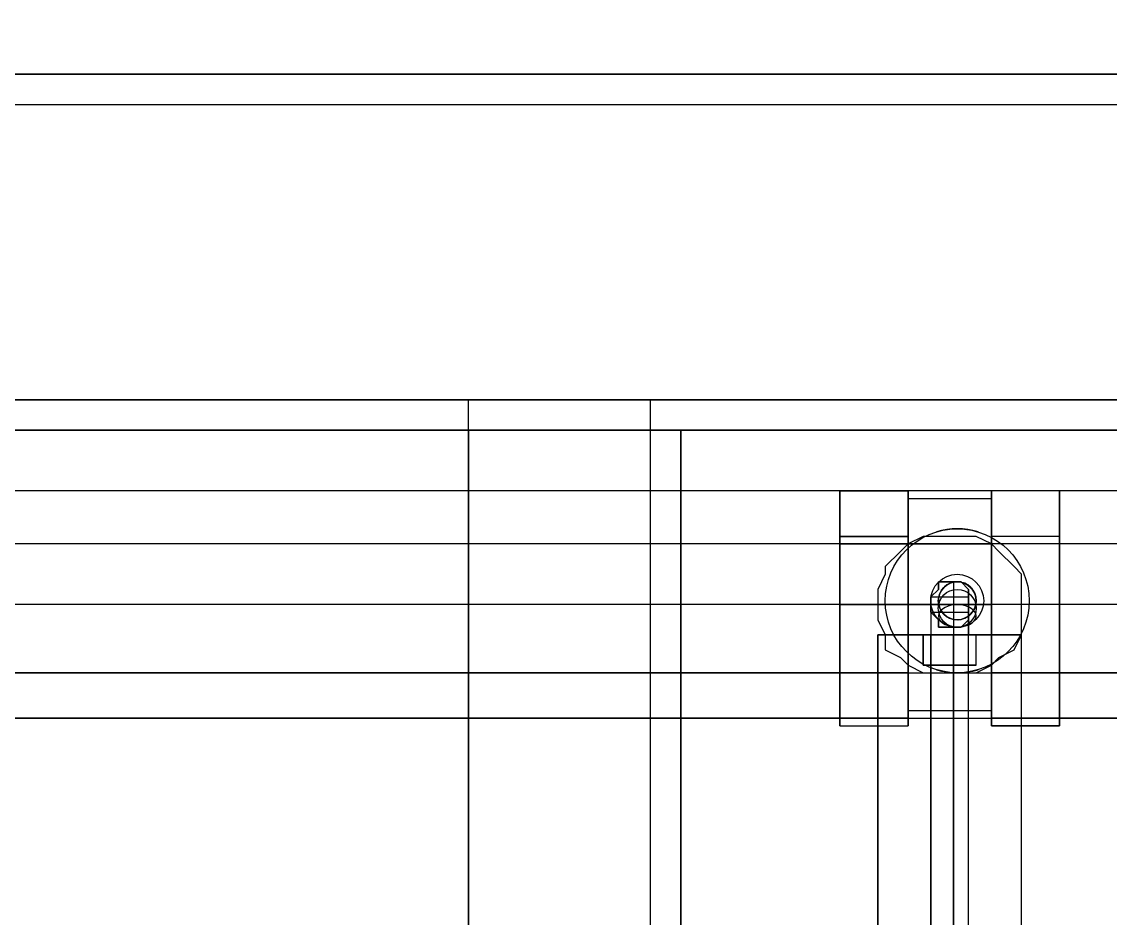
# Model space of a CAD drawing. Header units: metres. Extents: x 114 to 218, y 8 to 180.
# Drawn here: x 183.402 to 185.612, y 88.741 to 90.561 of the extents above; entities that cross this region are included whole.
import ezdxf

# ---------------------------------------------------------------- set-up
doc = ezdxf.new("R2010")
doc.units = ezdxf.units.M
doc.header["$MEASUREMENT"] = 0
for name, color, linetype in [('_Route', 7, 'Continuous'), ('A-2D-I-WALL', 7, 'Continuous'), ('A-3D-I-WALL', 7, 'Continuous'), ('PL-DCW-Fitting', 7, 'Continuous'), ('PL-DCW-Pipe', 7, 'Continuous'), ('PL-DCW-Pipe_Fitting-Insulation', 7, 'Continuous')]:
    doc.layers.add(name, color=color, linetype=linetype)

msp = doc.modelspace()

# ---------------------------------------------------------------- linework, layer by layer
at = {"layer": '_Route', "color": 4, "true_color": 0x00ffff}
for points in [[(126.489, 113.8042), (186.7085, 113.8042), (186.7085, 89.3781), (181.8632, 89.3781), (181.8632, 86.0402)], [(126.489, 113.8042), (186.7085, 113.8042), (186.7085, 89.3781), (181.8632, 89.3781), (181.8632, 86.0402)], [(185.2934, 89.3781), (185.2934, 84.7328)], [(185.2934, 89.3781), (185.2934, 84.7328)]]:
    msp.add_lwpolyline(points, dxfattribs=at)
at = {"layer": 'A-2D-I-WALL', "color": 9, "true_color": 0xbababa}
for points in [[(184.2012, 90.4548), (182.5554, 90.4548)], [(188.3389, 90.4548), (184.5089, 90.4548)], [(184.7396, 89.7318), (188.3389, 89.7318), (188.3389, 90.4548)], [(182.4939, 90.3932), (184.3243, 90.3932)], [(182.4939, 89.7934), (188.2774, 89.7934), (188.2774, 90.3932)], [(184.3705, 90.3932), (188.2774, 90.3932)], [(184.3089, 89.7318), (184.3089, 89.7934)], [(184.6781, 86.1018), (184.6781, 89.7934)], [(182.5554, 89.7318), (184.3089, 89.7318)], [(184.3089, 89.7318), (184.3089, 86.1633)], [(184.7396, 86.1633), (184.7396, 89.7318)]]:
    msp.add_lwpolyline(points, dxfattribs=at)
at = {"layer": 'A-3D-I-WALL', "color": 42, "true_color": 0xdda500}
for points in [[(188.3389, 90.4548), (182.5554, 90.4548), (182.5554, 90.3932), (188.2774, 90.3932), (188.3389, 90.3932), (188.3389, 90.4548)], [(188.3389, 90.4548), (182.5554, 90.4548), (182.5554, 89.7318), (188.3389, 89.7318), (188.3389, 89.7934), (188.3389, 90.3932), (188.3389, 90.4548), (188.3389, 89.7318), (184.7396, 89.7318), (184.3089, 89.7318), (182.5554, 89.7318), (182.5554, 90.4548), (188.3389, 90.4548)], [(182.5554, 90.3932), (182.4939, 90.3932), (182.4939, 89.7934), (182.5554, 89.7934), (182.5554, 89.7318), (188.3389, 89.7318), (188.3389, 89.7934), (188.3389, 90.3932), (188.2774, 90.3932), (188.2774, 89.7934), (182.5554, 89.7934)], [(184.3089, 89.7318), (184.3089, 89.7318)], [(184.7396, 89.7318), (184.3089, 89.7318), (184.7396, 89.7318)], [(184.3089, 89.7318), (184.3089, 86.1633), (184.3089, 89.7318)], [(184.3089, 89.7318), (184.3089, 89.7318)], [(184.7396, 89.7318), (184.7396, 89.7318)], [(184.7396, 89.7318), (184.7396, 86.1633), (184.7396, 89.7318)], [(184.7396, 89.7318), (184.7396, 89.7318)]]:
    msp.add_lwpolyline(points, dxfattribs=at)
at = {"layer": 'PL-DCW-Fitting', "color": 152, "true_color": 0x006edd}
for points in [[(185.0626, 89.5165), (185.0626, 89.5011), (185.0626, 89.4396), (185.0626, 89.3781), (185.0626, 89.3012), (185.0626, 89.255), (185.0626, 89.2396), (185.0626, 89.255), (185.0626, 89.3012), (185.0626, 89.3781), (185.0626, 89.4396), (185.0626, 89.5011), (185.0626, 89.4857), (185.0626, 89.4396), (185.0626, 89.3781), (185.0626, 89.3165), (185.0626, 89.2704), (185.0626, 89.2396), (185.0626, 89.2704), (185.0626, 89.3165), (185.0626, 89.3781), (185.0626, 89.4396), (185.0626, 89.4857), (185.0626, 89.5011), (185.0626, 89.5165)], [(185.0626, 89.5165), (185.2011, 89.5165)], [(185.2011, 89.5165), (185.0626, 89.5165)], [(185.0626, 89.5165), (185.0626, 89.5011), (185.0626, 89.4396), (185.0626, 89.3781), (185.0626, 89.3012), (185.0626, 89.255), (185.0626, 89.2396), (185.0626, 89.255), (185.0626, 89.3012), (185.0626, 89.3781), (185.0626, 89.4396), (185.0626, 89.5011), (185.0626, 89.4857), (185.0626, 89.4396), (185.0626, 89.3781), (185.0626, 89.3165), (185.0626, 89.2704), (185.0626, 89.2396), (185.0626, 89.2704), (185.0626, 89.3165), (185.0626, 89.3781), (185.0626, 89.4396), (185.0626, 89.4857), (185.0626, 89.5011), (185.0626, 89.5165)], [(185.0626, 89.5165), (185.2011, 89.5165)], [(185.2011, 89.5165), (185.0626, 89.5165)], [(185.2011, 89.2396), (185.2011, 89.2704), (185.2011, 89.3165), (185.2011, 89.3781), (185.2011, 89.4396), (185.2011, 89.4857), (185.2011, 89.5011), (185.2011, 89.4857), (185.2011, 89.4396), (185.2011, 89.3781), (185.2011, 89.3165), (185.2011, 89.2704), (185.2011, 89.2396), (185.2011, 89.255), (185.2011, 89.3012), (185.2011, 89.3781), (185.2011, 89.4396), (185.2011, 89.5011), (185.2011, 89.5165), (185.2011, 89.5011), (185.2011, 89.4396), (185.2011, 89.3781), (185.2011, 89.3012), (185.2011, 89.255), (185.2011, 89.2396)], [(185.2011, 89.2396), (185.2011, 89.2704), (185.2011, 89.3165), (185.2011, 89.3781), (185.2011, 89.4396), (185.2011, 89.4857), (185.2011, 89.5011), (185.2011, 89.4857), (185.2011, 89.4396), (185.2011, 89.3781), (185.2011, 89.3165), (185.2011, 89.2704), (185.2011, 89.2396), (185.2011, 89.255), (185.2011, 89.3012), (185.2011, 89.3781), (185.2011, 89.4396), (185.2011, 89.5011), (185.2011, 89.5165), (185.2011, 89.5011), (185.2011, 89.4396), (185.2011, 89.3781), (185.2011, 89.3012), (185.2011, 89.255), (185.2011, 89.2396)], [(185.3703, 89.5165), (185.3703, 89.5011), (185.3703, 89.4396), (185.3703, 89.3781), (185.3703, 89.3012), (185.3703, 89.255), (185.3703, 89.2396), (185.3703, 89.255), (185.3703, 89.3012), (185.3703, 89.3781), (185.3703, 89.4396), (185.3703, 89.5011), (185.3703, 89.4857), (185.3703, 89.4396), (185.3703, 89.3781), (185.3703, 89.3165), (185.3703, 89.2704), (185.3703, 89.2396), (185.3703, 89.2704), (185.3703, 89.3165), (185.3703, 89.3781), (185.3703, 89.4396), (185.3703, 89.4857), (185.3703, 89.5011), (185.3703, 89.4857), (185.3703, 89.4396), (185.3703, 89.3781), (185.3703, 89.3165), (185.3703, 89.2704), (185.3703, 89.2396), (185.3703, 89.2704), (185.3703, 89.3165), (185.3703, 89.3781), (185.3703, 89.4396), (185.3703, 89.4857), (185.3703, 89.5011), (185.3703, 89.5165)], [(185.5087, 89.5165), (185.3703, 89.5165)], [(185.5087, 89.5165), (185.3703, 89.5165)], [(185.3703, 89.5165), (185.3703, 89.5011), (185.3703, 89.4396), (185.3703, 89.3781), (185.3703, 89.3012), (185.3703, 89.255), (185.3703, 89.2396), (185.3703, 89.255), (185.3703, 89.3012), (185.3703, 89.3781), (185.3703, 89.4396), (185.3703, 89.5011), (185.3703, 89.4857), (185.3703, 89.4396), (185.3703, 89.3781), (185.3703, 89.3165), (185.3703, 89.2704), (185.3703, 89.2396), (185.3703, 89.2704), (185.3703, 89.3165), (185.3703, 89.3781), (185.3703, 89.4396), (185.3703, 89.4857), (185.3703, 89.5011), (185.3703, 89.4857), (185.3703, 89.4396), (185.3703, 89.3781), (185.3703, 89.3165), (185.3703, 89.2704), (185.3703, 89.2396), (185.3703, 89.2704), (185.3703, 89.3165), (185.3703, 89.3781), (185.3703, 89.4396), (185.3703, 89.4857), (185.3703, 89.5011), (185.3703, 89.5165)], [(185.5087, 89.5165), (185.3703, 89.5165)], [(185.5087, 89.5165), (185.3703, 89.5165)], [(185.5087, 89.2396), (185.5087, 89.2704), (185.5087, 89.3165), (185.5087, 89.3781), (185.5087, 89.4396), (185.5087, 89.4857), (185.5087, 89.5011), (185.5087, 89.4857), (185.5087, 89.4396), (185.5087, 89.3781), (185.5087, 89.3165), (185.5087, 89.2704), (185.5087, 89.2396), (185.5087, 89.255), (185.5087, 89.3012), (185.5087, 89.3781), (185.5087, 89.4396), (185.5087, 89.5011), (185.5087, 89.5165), (185.5087, 89.5011), (185.5087, 89.4396), (185.5087, 89.3781), (185.5087, 89.3012), (185.5087, 89.255), (185.5087, 89.2396)], [(185.5087, 89.2396), (185.5087, 89.2704), (185.5087, 89.3165), (185.5087, 89.3781), (185.5087, 89.4396), (185.5087, 89.4857), (185.5087, 89.5011), (185.5087, 89.4857), (185.5087, 89.4396), (185.5087, 89.3781), (185.5087, 89.3165), (185.5087, 89.2704), (185.5087, 89.2396), (185.5087, 89.255), (185.5087, 89.3012), (185.5087, 89.3781), (185.5087, 89.4396), (185.5087, 89.5011), (185.5087, 89.5165), (185.5087, 89.5011), (185.5087, 89.4396), (185.5087, 89.3781), (185.5087, 89.3012), (185.5087, 89.255), (185.5087, 89.2396)], [(185.0626, 89.5011), (185.2011, 89.5011)], [(185.2011, 89.5011), (185.0626, 89.5011)], [(185.0626, 89.5011), (185.2011, 89.5011)], [(185.2011, 89.5011), (185.0626, 89.5011)], [(185.2011, 89.5011), (185.2011, 89.4857), (185.2011, 89.4396), (185.2011, 89.3781), (185.2011, 89.3165), (185.2011, 89.2704), (185.2011, 89.2396), (185.2011, 89.2704), (185.2011, 89.3165), (185.2011, 89.3781), (185.2011, 89.4396), (185.2011, 89.4857), (185.2011, 89.5011)], [(185.2011, 89.5011), (185.3703, 89.5011)], [(185.3703, 89.5011), (185.2011, 89.5011)], [(185.2011, 89.5011), (185.2011, 89.4857), (185.2011, 89.4396), (185.2011, 89.3781), (185.2011, 89.3165), (185.2011, 89.2704), (185.2011, 89.2396), (185.2011, 89.2704), (185.2011, 89.3165), (185.2011, 89.3781), (185.2011, 89.4396), (185.2011, 89.4857), (185.2011, 89.5011)], [(185.2011, 89.5011), (185.3703, 89.5011)], [(185.3703, 89.5011), (185.2011, 89.5011)], [(185.5087, 89.5011), (185.3703, 89.5011)], [(185.3703, 89.5011), (185.3703, 89.5011)], [(185.5087, 89.5011), (185.3703, 89.5011)], [(185.5087, 89.5011), (185.3703, 89.5011)], [(185.3703, 89.5011), (185.3703, 89.5011)], [(185.5087, 89.5011), (185.3703, 89.5011)], [(185.2934, 89.3319), (185.3087, 89.3319), (185.3241, 89.3473), (185.3241, 89.3627), (185.3241, 89.3781), (185.3241, 89.3934), (185.3241, 89.4088), (185.3087, 89.4242), (185.2934, 89.4242), (185.2626, 89.4242), (185.2626, 89.4088), (185.2472, 89.3934), (185.2472, 89.3781), (185.2472, 89.3627), (185.2626, 89.3473), (185.2626, 89.3319), (185.2934, 89.3319)], [(185.2934, 89.3319), (185.3087, 89.3319), (185.3241, 89.3473), (185.3241, 89.3627), (185.3241, 89.3781), (185.3241, 89.3934), (185.3241, 89.4088), (185.3087, 89.4242), (185.2934, 89.4242), (185.2626, 89.4242), (185.2626, 89.4088), (185.2472, 89.3934), (185.2472, 89.3781), (185.2472, 89.3627), (185.2626, 89.3473), (185.2626, 89.3319), (185.2934, 89.3319)], [(185.2934, 89.4242), (185.2934, 89.4242)], [(185.2934, 89.4242), (185.2934, 89.4242)], [(185.2934, 89.4242), (185.2934, 89.4242)], [(185.2934, 89.4242), (185.2934, 89.4242)], [(185.2934, 89.4242), (185.2934, 89.4242)], [(185.2934, 89.4242), (185.2934, 89.4242)], [(185.2934, 89.4242), (185.2934, 89.3934), (185.2934, 89.3165)], [(185.2934, 89.4242), (185.2934, 89.4242)], [(185.2934, 89.4242), (185.2934, 89.4242)], [(185.2934, 89.4242), (185.2934, 89.4242)], [(185.2934, 89.4242), (185.2934, 89.4242)], [(185.2934, 89.4242), (185.2934, 89.4242)], [(185.2934, 89.4242), (185.2934, 89.4242)], [(185.2934, 89.4242), (185.2934, 89.4242)], [(185.2934, 89.4242), (185.2934, 89.4242)], [(185.2934, 89.4242), (185.2934, 89.3934), (185.2934, 89.3165)], [(185.2934, 89.4242), (185.2934, 89.4242)], [(185.2934, 89.4242), (185.2934, 89.4242)], [(185.0626, 89.3781), (185.2011, 89.3781)], [(185.0626, 89.3781), (185.2011, 89.3781)], [(185.0626, 89.3781), (185.2011, 89.3781)], [(185.0626, 89.3781), (185.2011, 89.3781)], [(185.0626, 89.3781), (185.0626, 89.3781)], [(185.0626, 89.3781), (185.2011, 89.3781)], [(185.0626, 89.3781), (185.2011, 89.3781)], [(185.0626, 89.3781), (185.2011, 89.3781)], [(185.0626, 89.3781), (185.2011, 89.3781)], [(185.0626, 89.3781), (185.0626, 89.3781)], [(185.2011, 89.3781), (185.2472, 89.3781)], [(185.2011, 89.3781), (185.3703, 89.3781)], [(185.2011, 89.3781), (185.2011, 89.3781)], [(185.2011, 89.3781), (185.2011, 89.3781)], [(185.2011, 89.3781), (185.2472, 89.3781)], [(185.2011, 89.3781), (185.3703, 89.3781)], [(185.2011, 89.3781), (185.2011, 89.3781)], [(185.2011, 89.3781), (185.2011, 89.3781)], [(185.2318, 89.3781), (185.2318, 89.3781)], [(185.2318, 89.3781), (185.2318, 89.3781)], [(185.2318, 89.3781), (185.2318, 89.3781)], [(185.2318, 89.3781), (185.2318, 89.3781)], [(185.2472, 89.3781), (185.2472, 89.3781)], [(185.2472, 89.3781), (185.2472, 89.3781)], [(185.2472, 89.3781), (185.2472, 89.3781)], [(185.2472, 89.3781), (185.2472, 89.3781)], [(185.2472, 89.3781), (185.2472, 89.3781)], [(185.2472, 89.3781), (185.2472, 89.3627), (185.2472, 89.3165)], [(185.2472, 89.3781), (185.2472, 89.3627), (185.2472, 89.3165)], [(185.2472, 89.3781), (185.2472, 89.3781)], [(185.2472, 89.3781), (185.2472, 89.3781)], [(185.2472, 89.3781), (185.2472, 89.3781)], [(185.2472, 89.3781), (185.2472, 89.3781)], [(185.2472, 89.3781), (185.2472, 89.3781)], [(185.2472, 89.3781), (185.2472, 89.3627), (185.2472, 89.3165)], [(185.2472, 89.3781), (185.2472, 89.3627), (185.2472, 89.3165)], [(185.3241, 89.3781), (185.3703, 89.3781)], [(185.3241, 89.3781), (185.3241, 89.3781)], [(185.3241, 89.3781), (185.3241, 89.3781)], [(185.3241, 89.3781), (185.3241, 89.3781)], [(185.3241, 89.3781), (185.3241, 89.3781)], [(185.3241, 89.3781), (185.3241, 89.3781)], [(185.3241, 89.3781), (185.3241, 89.3627), (185.3241, 89.3165)], [(185.3241, 89.3165), (185.3241, 89.3627), (185.3241, 89.3781)], [(185.3241, 89.3781), (185.3703, 89.3781)], [(185.3241, 89.3781), (185.3241, 89.3781)], [(185.3241, 89.3781), (185.3241, 89.3781)], [(185.3241, 89.3781), (185.3241, 89.3781)], [(185.3241, 89.3781), (185.3241, 89.3781)], [(185.3241, 89.3781), (185.3241, 89.3781)], [(185.3241, 89.3781), (185.3241, 89.3627), (185.3241, 89.3165)], [(185.3241, 89.3165), (185.3241, 89.3627), (185.3241, 89.3781)], [(185.3395, 89.3781), (185.3395, 89.3781)], [(185.3395, 89.3781), (185.3395, 89.3781)], [(185.3395, 89.3781), (185.3395, 89.3781)], [(185.3395, 89.3781), (185.3395, 89.3781)], [(185.3395, 89.3781), (185.3395, 89.3781)], [(185.3395, 89.3781), (185.3395, 89.3781)], [(185.3395, 89.3781), (185.3395, 89.3781)], [(185.3395, 89.3781), (185.3395, 89.3781)], [(185.5087, 89.3781), (185.3703, 89.3781)], [(185.5087, 89.3781), (185.3703, 89.3781)], [(185.5087, 89.3781), (185.3703, 89.3781)], [(185.5087, 89.3781), (185.3703, 89.3781)], [(185.3703, 89.3781), (185.3703, 89.3781)], [(185.5087, 89.3781), (185.3703, 89.3781)], [(185.5087, 89.3781), (185.3703, 89.3781)], [(185.5087, 89.3781), (185.3703, 89.3781)], [(185.5087, 89.3781), (185.3703, 89.3781)], [(185.3703, 89.3781), (185.3703, 89.3781)], [(185.5087, 89.3781), (185.5087, 89.3781)], [(185.5087, 89.3781), (185.5087, 89.3781)], [(185.2934, 89.3319), (185.2934, 89.3319)], [(185.2934, 89.3319), (185.2934, 89.3319)], [(185.2934, 89.3319), (185.2934, 89.3319)], [(185.2934, 89.3319), (185.2934, 89.3319)], [(185.2934, 89.3319), (185.2934, 89.3319)], [(185.2934, 89.3319), (185.2934, 89.3319)], [(185.2934, 89.3319), (185.2934, 89.3319)], [(185.2934, 89.3319), (185.2934, 89.3165)], [(185.2934, 89.3319), (185.2934, 89.3319)], [(185.2934, 89.3319), (185.2934, 89.3319)], [(185.2934, 89.3319), (185.2934, 89.3319)], [(185.2934, 89.3319), (185.2934, 89.3319)], [(185.2934, 89.3319), (185.2934, 89.3319)], [(185.2934, 89.3319), (185.2934, 89.3319)], [(185.2934, 89.3319), (185.2934, 89.3319)], [(185.2934, 89.3319), (185.2934, 89.3319)], [(185.2934, 89.3319), (185.2934, 89.3319)], [(185.2934, 89.3319), (185.2934, 89.3319)], [(185.2934, 89.3319), (185.2934, 89.3165)], [(185.2934, 89.3319), (185.2934, 89.3319)], [(185.2934, 89.3319), (185.2934, 89.3319)], [(185.2934, 89.3319), (185.2934, 89.3319)], [(185.3395, 89.3165), (185.3241, 89.3165), (185.2934, 89.3165), (185.2472, 89.3165), (185.2318, 89.3165), (185.2472, 89.3165), (185.2934, 89.3165), (185.3241, 89.3165), (185.3395, 89.3165)], [(185.2318, 89.255), (185.2318, 89.3165)], [(185.2318, 89.3165), (185.2318, 89.255)], [(185.3395, 89.3165), (185.3241, 89.3165), (185.2934, 89.3165), (185.2472, 89.3165), (185.2318, 89.3165), (185.2472, 89.3165), (185.2934, 89.3165), (185.3241, 89.3165), (185.3395, 89.3165)], [(185.2318, 89.255), (185.2318, 89.3165)], [(185.2318, 89.3165), (185.2318, 89.255)], [(185.2472, 89.3165), (185.2626, 89.3165), (185.2934, 89.3165), (185.3241, 89.3165), (185.2934, 89.3165), (185.2626, 89.3165), (185.2472, 89.3165)], [(185.3241, 89.3165), (185.2934, 89.3165), (185.2626, 89.3165), (185.2472, 89.3165), (185.2626, 89.3165), (185.2934, 89.3165), (185.3241, 89.3165)], [(185.2472, 89.3165), (185.2626, 89.3165), (185.2934, 89.3165), (185.3241, 89.3165), (185.2934, 89.3165), (185.2626, 89.3165), (185.2472, 89.3165), (185.2472, 89.255)], [(185.2472, 89.3165), (185.2472, 89.3165)], [(185.3241, 89.3165), (185.2934, 89.3165), (185.2626, 89.3165), (185.2472, 89.3165), (185.2626, 89.3165), (185.2934, 89.3165), (185.3241, 89.3165)], [(185.2472, 89.3165), (185.2472, 89.255)], [(185.2472, 89.3165), (185.2472, 89.3165)], [(185.2472, 89.3165), (185.2626, 89.3165), (185.2934, 89.3165), (185.3241, 89.3165), (185.2934, 89.3165), (185.2626, 89.3165), (185.2472, 89.3165)], [(185.3241, 89.3165), (185.2934, 89.3165), (185.2626, 89.3165), (185.2472, 89.3165), (185.2626, 89.3165), (185.2934, 89.3165), (185.3241, 89.3165)], [(185.2472, 89.3165), (185.2626, 89.3165), (185.2934, 89.3165), (185.3241, 89.3165), (185.2934, 89.3165), (185.2626, 89.3165), (185.2472, 89.3165), (185.2472, 89.255)], [(185.2472, 89.3165), (185.2472, 89.3165)], [(185.3241, 89.3165), (185.2934, 89.3165), (185.2626, 89.3165), (185.2472, 89.3165), (185.2626, 89.3165), (185.2934, 89.3165), (185.3241, 89.3165)], [(185.2472, 89.3165), (185.2472, 89.255)], [(185.2472, 89.3165), (185.2472, 89.3165)], [(185.2934, 89.255), (185.2934, 89.3165)], [(185.2934, 89.255), (185.2934, 89.3165)], [(185.2934, 89.255), (185.2934, 89.3165)], [(185.2934, 89.255), (185.2934, 89.3165)], [(185.2934, 89.3165), (185.2934, 89.3165)], [(185.2934, 89.3165), (185.2934, 89.3165)], [(185.2934, 89.3165), (185.2934, 89.3165)], [(185.2934, 89.3165), (185.2934, 89.3165)], [(185.2934, 89.255), (185.2934, 89.3165)], [(185.2934, 89.255), (185.2934, 89.3165)], [(185.2934, 89.255), (185.2934, 89.3165)], [(185.2934, 89.255), (185.2934, 89.3165)], [(185.2934, 89.3165), (185.2934, 89.3165)], [(185.2934, 89.3165), (185.2934, 89.3165)], [(185.2934, 89.3165), (185.2934, 89.3165)], [(185.2934, 89.3165), (185.2934, 89.3165)], [(185.3241, 89.255), (185.3241, 89.3165)], [(185.3241, 89.3165), (185.3241, 89.3165)], [(185.3241, 89.255), (185.3241, 89.3165)], [(185.3241, 89.3165), (185.3241, 89.3165)], [(185.3241, 89.255), (185.3241, 89.3165)], [(185.3241, 89.3165), (185.3241, 89.3165)], [(185.3241, 89.255), (185.3241, 89.3165)], [(185.3241, 89.3165), (185.3241, 89.3165)], [(185.3395, 89.255), (185.3395, 89.3165)], [(185.3395, 89.255), (185.3395, 89.3165)], [(185.3395, 89.255), (185.3395, 89.3165)], [(185.3395, 89.255), (185.3395, 89.3165)], [(185.2318, 89.255), (185.2472, 89.255), (185.2934, 89.255), (185.3241, 89.255), (185.3395, 89.255), (185.3241, 89.255), (185.2934, 89.255), (185.2472, 89.255), (185.2626, 89.255), (185.2934, 89.255), (185.3241, 89.255), (185.2934, 89.255), (185.2626, 89.255), (185.2472, 89.255), (185.2318, 89.255)], [(185.2318, 89.255), (185.2472, 89.255), (185.2934, 89.255), (185.3241, 89.255), (185.3395, 89.255), (185.3241, 89.255), (185.2934, 89.255), (185.2472, 89.255), (185.2626, 89.255), (185.2934, 89.255), (185.3241, 89.255), (185.2934, 89.255), (185.2626, 89.255), (185.2472, 89.255), (185.2318, 89.255)], [(185.2934, 89.255), (185.2934, 89.255)], [(185.2934, 89.255), (185.2934, 89.255)], [(185.2934, 89.255), (185.2934, 89.255)], [(185.2934, 89.255), (185.2934, 89.255)], [(185.0626, 89.2396), (185.2011, 89.2396)], [(185.0626, 89.2396), (185.2011, 89.2396)], [(185.0626, 89.2396), (185.2011, 89.2396)], [(185.0626, 89.2396), (185.2011, 89.2396)], [(185.0626, 89.2396), (185.2011, 89.2396)], [(185.0626, 89.2396), (185.2011, 89.2396)], [(185.0626, 89.2396), (185.2011, 89.2396)], [(185.0626, 89.2396), (185.2011, 89.2396)], [(185.2011, 89.2396), (185.3703, 89.2396)], [(185.2011, 89.2396), (185.3703, 89.2396), (185.5087, 89.2396)], [(185.2011, 89.2396), (185.3703, 89.2396)], [(185.2011, 89.2396), (185.3703, 89.2396), (185.5087, 89.2396)], [(185.5087, 89.2396), (185.3703, 89.2396)], [(185.5087, 89.2396), (185.3703, 89.2396)], [(185.3703, 89.2396), (185.5087, 89.2396)], [(185.5087, 89.2396), (185.3703, 89.2396)], [(185.5087, 89.2396), (185.3703, 89.2396)], [(185.3703, 89.2396), (185.5087, 89.2396)]]:
    msp.add_lwpolyline(points, dxfattribs=at)
for centre, radius in [((185.301, 89.3857), 0.0538), ((185.301, 89.3857), 0.0538), ((185.301, 89.3857), 0.0538), ((185.301, 89.3857), 0.0538), ((185.301, 89.3857), 0.0538), ((185.301, 89.3857), 0.0538), ((185.301, 89.3857), 0.0538), ((185.301, 89.3857), 0.0538), ((185.301, 89.3857), 0.0385), ((185.301, 89.3857), 0.0385), ((185.301, 89.3857), 0.0385), ((185.301, 89.3857), 0.0385), ((185.301, 89.3857), 0.0385), ((185.301, 89.3857), 0.0385), ((185.301, 89.3857), 0.0385), ((185.301, 89.3857), 0.0385), ((185.301, 89.3857), 0.0385), ((185.301, 89.3857), 0.0385), ((185.301, 89.3857), 0.0385), ((185.301, 89.3857), 0.0385), ((185.301, 89.3857), 0.0385), ((185.301, 89.3857), 0.0385), ((185.301, 89.3857), 0.0385), ((185.301, 89.3857), 0.0385), ((185.301, 89.3704), 0.0385), ((185.301, 89.3704), 0.0385)]:
    msp.add_circle(centre, radius, dxfattribs=at)
for centre, radius, start, end in [((185.301, 89.3857), 0.0385, 0, 302.7181), ((185.301, 89.3857), 0.0385, 0, 302.7181), ((185.301, 89.3858), 0.0385, 237.3036, 180.0339), ((185.301, 89.3858), 0.0385, 237.3036, 180.0339), ((185.3011, 89.3857), 0.0384, 302.6891, 237.2598), ((185.3011, 89.3857), 0.0384, 302.6891, 237.2598), ((185.301, 89.3857), 0.0385, 180, 270), ((185.301, 89.3857), 0.0385, 180, 270), ((185.301, 89.3857), 0.0385, 270, 0), ((185.301, 89.3857), 0.0385, 270, 0)]:
    msp.add_arc(centre, radius, start, end, dxfattribs=at)
for points, start_tangent, end_tangent in [([(185.301, 89.3781), (185.2626, 89.355)], (-1, 0), (0, -1)), ([(185.301, 89.3781), (185.2626, 89.355)], (-1, 0), (0, -1)), ([(185.3395, 89.355), (185.301, 89.3781)], (0, 1), (-1, 0)), ([(185.3395, 89.355), (185.301, 89.3781)], (0, 1), (-1, 0)), ([(185.2626, 89.355), (185.301, 89.3319)], (0, -1), (1, 0)), ([(185.2626, 89.355), (185.301, 89.3319)], (0, -1), (1, 0)), ([(185.301, 89.3319), (185.3395, 89.355)], (1, 0), (0, 1)), ([(185.301, 89.3319), (185.3395, 89.355)], (1, 0), (0, 1))]:
    msp.add_spline(points, degree=3, dxfattribs=dict(at, start_tangent=start_tangent, end_tangent=end_tangent))
at = {"layer": 'PL-DCW-Pipe', "color": 152, "true_color": 0x006edd}
for points in [[(185.2011, 89.5011), (182.0478, 89.5011)], [(185.2011, 89.5011), (182.0478, 89.5011)], [(185.2011, 89.5011), (182.0478, 89.5011)], [(185.2011, 89.5011), (182.0478, 89.5011)], [(185.2011, 89.2396), (185.2011, 89.2704), (185.2011, 89.3165), (185.2011, 89.3781), (185.2011, 89.4396), (185.2011, 89.4857), (185.2011, 89.5011), (185.2011, 89.4857), (185.2011, 89.4396), (185.2011, 89.3781), (185.2011, 89.3165), (185.2011, 89.2704), (185.2011, 89.2396)], [(185.2011, 89.2396), (185.2011, 89.2704), (185.2011, 89.3165), (185.2011, 89.3781), (185.2011, 89.4396), (185.2011, 89.4857), (185.2011, 89.5011), (185.2011, 89.4857), (185.2011, 89.4396), (185.2011, 89.3781), (185.2011, 89.3165), (185.2011, 89.2704), (185.2011, 89.2396)], [(185.3703, 89.5011), (185.3703, 89.4857), (185.3703, 89.4396), (185.3703, 89.3781), (185.3703, 89.3165), (185.3703, 89.2704), (185.3703, 89.2396), (185.3703, 89.2704), (185.3703, 89.3165), (185.3703, 89.3781), (185.3703, 89.4396), (185.3703, 89.4857), (185.3703, 89.5011)], [(186.5239, 89.5011), (185.3703, 89.5011)], [(186.5239, 89.5011), (185.3703, 89.5011)], [(185.3703, 89.5011), (185.3703, 89.4857), (185.3703, 89.4396), (185.3703, 89.3781), (185.3703, 89.3165), (185.3703, 89.2704), (185.3703, 89.2396), (185.3703, 89.2704), (185.3703, 89.3165), (185.3703, 89.3781), (185.3703, 89.4396), (185.3703, 89.4857), (185.3703, 89.5011)], [(186.5239, 89.5011), (185.3703, 89.5011)], [(186.5239, 89.5011), (185.3703, 89.5011)], [(185.2934, 89.4242), (185.2934, 89.4242)], [(185.2934, 89.4242), (185.2934, 89.4242)], [(185.2011, 89.3781), (182.0478, 89.3781)], [(185.2011, 89.3781), (185.2011, 89.3781), (182.0478, 89.3781)], [(185.2011, 89.3781), (182.0478, 89.3781)], [(185.2011, 89.3781), (185.2011, 89.3781), (182.0478, 89.3781)], [(185.2472, 89.3781), (185.2472, 89.3781)], [(185.2472, 89.3781), (185.2472, 89.3781)], [(185.3241, 89.3781), (185.3241, 89.3781)], [(185.3241, 89.3781), (185.3241, 89.3781)], [(185.3241, 89.3781), (185.3241, 89.3781)], [(185.3241, 89.3781), (185.3241, 89.3781)], [(186.5239, 89.3781), (185.3703, 89.3781)], [(186.5239, 89.3781), (186.5239, 89.3781), (185.3703, 89.3781)], [(186.5239, 89.3781), (185.3703, 89.3781)], [(186.5239, 89.3781), (186.5239, 89.3781), (185.3703, 89.3781)], [(185.2934, 89.3319), (185.2934, 89.3319)], [(185.2934, 89.3319), (185.2934, 89.3319)], [(185.3241, 89.3165), (185.2934, 89.3165), (185.2626, 89.3165), (185.2472, 89.3165), (185.2626, 89.3165), (185.2934, 89.3165), (185.3241, 89.3165)], [(185.2472, 84.7789), (185.2472, 89.3165)], [(185.2472, 89.3165), (185.2472, 84.7789)], [(185.3241, 89.3165), (185.2934, 89.3165), (185.2626, 89.3165), (185.2472, 89.3165), (185.2626, 89.3165), (185.2934, 89.3165), (185.3241, 89.3165)], [(185.2472, 84.7789), (185.2472, 89.3165)], [(185.2472, 89.3165), (185.2472, 84.7789)], [(185.2934, 84.7789), (185.2934, 89.3165)], [(185.2934, 84.7789), (185.2934, 89.3165)], [(185.2934, 84.7789), (185.2934, 89.3165)], [(185.2934, 84.7789), (185.2934, 89.3165)], [(185.3241, 84.7789), (185.3241, 89.3165)], [(185.3241, 89.3165), (185.3241, 89.3165)], [(185.3241, 84.7789), (185.3241, 89.3165)], [(185.3241, 84.7789), (185.3241, 89.3165)], [(185.3241, 89.3165), (185.3241, 89.3165)], [(185.3241, 84.7789), (185.3241, 89.3165)], [(185.2011, 89.2396), (182.0478, 89.2396)], [(182.0478, 89.2396), (185.2011, 89.2396)], [(185.2011, 89.2396), (182.0478, 89.2396)], [(182.0478, 89.2396), (185.2011, 89.2396)], [(186.5239, 89.2396), (185.3703, 89.2396)], [(185.3703, 89.2396), (186.5239, 89.2396)], [(186.5239, 89.2396), (185.3703, 89.2396)], [(185.3703, 89.2396), (186.5239, 89.2396)]]:
    msp.add_lwpolyline(points, dxfattribs=at)
msp.add_circle((185.301, 89.3857), 0.0385, dxfattribs=at)
msp.add_circle((185.301, 89.3857), 0.0385, dxfattribs=at)
msp.add_circle((185.301, 89.3857), 0.0385, dxfattribs=at)
msp.add_circle((185.301, 89.3857), 0.0385, dxfattribs=at)
at = {"layer": 'PL-DCW-Pipe_Fitting-Insulation', "color": 7, "true_color": 0xfafafa}
for points in [[(185.2011, 89.6088), (182.0478, 89.6088)], [(185.2011, 89.6088), (182.0478, 89.6088)], [(185.2011, 89.6088), (182.0478, 89.6088)], [(185.2011, 89.6088), (182.0478, 89.6088)], [(185.0626, 89.6088), (185.0626, 89.578), (185.0626, 89.5011), (185.0626, 89.3781), (185.0626, 89.255), (185.0626, 89.1781), (185.0626, 89.132), (185.0626, 89.1781), (185.0626, 89.255), (185.0626, 89.3781), (185.0626, 89.5011), (185.0626, 89.578), (185.0626, 89.6088)], [(185.0626, 89.6088), (185.2011, 89.6088)], [(185.2011, 89.6088), (185.0626, 89.6088)], [(185.0626, 89.6088), (185.0626, 89.578), (185.0626, 89.5011), (185.0626, 89.3781), (185.0626, 89.255), (185.0626, 89.1781), (185.0626, 89.132), (185.0626, 89.1781), (185.0626, 89.255), (185.0626, 89.3781), (185.0626, 89.5011), (185.0626, 89.578), (185.0626, 89.6088)], [(185.0626, 89.6088), (185.2011, 89.6088)], [(185.2011, 89.6088), (185.0626, 89.6088)], [(185.2011, 89.5011), (185.2011, 89.5934), (185.2011, 89.6088), (185.2011, 89.578), (185.2011, 89.5011), (185.2011, 89.3781), (185.2011, 89.255), (185.2011, 89.1781), (185.2011, 89.132), (185.2011, 89.1627), (185.2011, 89.255), (185.2011, 89.1781), (185.2011, 89.1473), (185.2011, 89.1781), (185.2011, 89.2704), (185.2011, 89.3781), (185.2011, 89.4857), (185.2011, 89.578), (185.2011, 89.6088), (185.2011, 89.578), (185.2011, 89.5011)], [(185.3703, 89.6088), (185.2011, 89.6088)], [(185.2011, 89.1473), (185.2011, 89.1781), (185.2011, 89.255), (185.2011, 89.3781), (185.2011, 89.4857), (185.2011, 89.578), (185.2011, 89.6088), (185.2011, 89.578), (185.2011, 89.4857), (185.2011, 89.3781), (185.2011, 89.255), (185.2011, 89.1781), (185.2011, 89.1473)], [(185.2011, 89.5011), (185.2011, 89.5934), (185.2011, 89.6088), (185.2011, 89.578), (185.2011, 89.5011), (185.2011, 89.3781), (185.2011, 89.255), (185.2011, 89.1781), (185.2011, 89.132), (185.2011, 89.1627), (185.2011, 89.255), (185.2011, 89.1781), (185.2011, 89.1473), (185.2011, 89.1781), (185.2011, 89.2704), (185.2011, 89.3781), (185.2011, 89.4857), (185.2011, 89.578), (185.2011, 89.6088), (185.2011, 89.578), (185.2011, 89.5011)], [(185.3703, 89.6088), (185.2011, 89.6088)], [(185.2011, 89.1473), (185.2011, 89.1781), (185.2011, 89.255), (185.2011, 89.3781), (185.2011, 89.4857), (185.2011, 89.578), (185.2011, 89.6088), (185.2011, 89.578), (185.2011, 89.4857), (185.2011, 89.3781), (185.2011, 89.255), (185.2011, 89.1781), (185.2011, 89.1473)], [(185.3703, 89.5011), (185.3703, 89.5934), (185.3703, 89.6088), (185.3703, 89.578), (185.3703, 89.5011), (185.3703, 89.3781), (185.3703, 89.255), (185.3703, 89.1781), (185.3703, 89.132), (185.3703, 89.1627), (185.3703, 89.255), (185.3703, 89.1781), (185.3703, 89.1473), (185.3703, 89.1781), (185.3703, 89.2704), (185.3703, 89.3781), (185.3703, 89.4857), (185.3703, 89.578), (185.3703, 89.6088), (185.3703, 89.578), (185.3703, 89.5011), (185.3703, 89.4857), (185.3703, 89.4396), (185.3703, 89.3781), (185.3703, 89.3165), (185.3703, 89.2704), (185.3703, 89.2396), (185.3703, 89.2704), (185.3703, 89.3165), (185.3703, 89.3781), (185.3703, 89.4396), (185.3703, 89.4857), (185.3703, 89.5011)], [(185.5087, 89.6088), (185.3703, 89.6088)], [(185.5087, 89.6088), (185.3703, 89.6088)], [(185.3703, 89.6088), (185.3703, 89.578), (185.3703, 89.4857), (185.3703, 89.3781), (185.3703, 89.255), (185.3703, 89.1781), (185.3703, 89.1473), (185.3703, 89.1781), (185.3703, 89.255), (185.3703, 89.3781), (185.3703, 89.4857), (185.3703, 89.578), (185.3703, 89.6088)], [(186.5239, 89.6088), (185.3703, 89.6088)], [(186.5239, 89.6088), (185.3703, 89.6088)], [(185.3703, 89.5011), (185.3703, 89.5934), (185.3703, 89.6088), (185.3703, 89.578), (185.3703, 89.5011), (185.3703, 89.3781), (185.3703, 89.255), (185.3703, 89.1781), (185.3703, 89.132), (185.3703, 89.1627), (185.3703, 89.255), (185.3703, 89.1781), (185.3703, 89.1473), (185.3703, 89.1781), (185.3703, 89.2704), (185.3703, 89.3781), (185.3703, 89.4857), (185.3703, 89.578), (185.3703, 89.6088), (185.3703, 89.578), (185.3703, 89.5011), (185.3703, 89.4857), (185.3703, 89.4396), (185.3703, 89.3781), (185.3703, 89.3165), (185.3703, 89.2704), (185.3703, 89.2396), (185.3703, 89.2704), (185.3703, 89.3165), (185.3703, 89.3781), (185.3703, 89.4396), (185.3703, 89.4857), (185.3703, 89.5011)], [(185.5087, 89.6088), (185.3703, 89.6088)], [(185.5087, 89.6088), (185.3703, 89.6088)], [(185.3703, 89.6088), (185.3703, 89.578), (185.3703, 89.4857), (185.3703, 89.3781), (185.3703, 89.255), (185.3703, 89.1781), (185.3703, 89.1473), (185.3703, 89.1781), (185.3703, 89.255), (185.3703, 89.3781), (185.3703, 89.4857), (185.3703, 89.578), (185.3703, 89.6088)], [(186.5239, 89.6088), (185.3703, 89.6088)], [(186.5239, 89.6088), (185.3703, 89.6088)], [(185.5087, 89.132), (185.5087, 89.1781), (185.5087, 89.255), (185.5087, 89.3781), (185.5087, 89.5011), (185.5087, 89.578), (185.5087, 89.6088), (185.5087, 89.578), (185.5087, 89.5011), (185.5087, 89.3781), (185.5087, 89.255), (185.5087, 89.1781), (185.5087, 89.132)], [(185.5087, 89.132), (185.5087, 89.1781), (185.5087, 89.255), (185.5087, 89.3781), (185.5087, 89.5011), (185.5087, 89.578), (185.5087, 89.6088), (185.5087, 89.578), (185.5087, 89.5011), (185.5087, 89.3781), (185.5087, 89.255), (185.5087, 89.1781), (185.5087, 89.132)], [(185.2011, 89.5934), (185.3703, 89.5934)], [(185.2011, 89.5934), (185.3703, 89.5934)], [(185.2934, 89.5319), (185.2934, 89.5319)], [(185.2934, 89.5319), (185.2934, 89.5319)], [(185.2472, 89.5165), (185.2318, 89.5165), (185.2011, 89.5011), (185.1857, 89.4857), (185.1549, 89.455), (185.1549, 89.4396), (185.1395, 89.4088), (185.1395, 89.3781), (185.1395, 89.3473), (185.1549, 89.3165), (185.1549, 89.2858), (185.1857, 89.2704), (185.2011, 89.255), (185.2318, 89.2396), (185.2472, 89.2396)], [(185.2472, 89.5165), (185.2318, 89.5165), (185.2011, 89.5011), (185.1857, 89.4857), (185.1549, 89.455), (185.1549, 89.4396), (185.1395, 89.4088), (185.1395, 89.3781), (185.1395, 89.3473), (185.1549, 89.3165), (185.1549, 89.2858), (185.1857, 89.2704), (185.2011, 89.255), (185.2318, 89.2396), (185.2472, 89.2396)], [(185.278, 89.5165), (185.2472, 89.5165)], [(185.2472, 89.5165), (185.2472, 89.5165)], [(185.278, 89.5165), (185.2472, 89.5165)], [(185.2472, 89.5165), (185.2472, 89.5165)], [(185.2934, 89.5165), (185.278, 89.5165)], [(185.278, 89.5165), (185.278, 89.5165)], [(185.278, 89.5165), (185.278, 89.5165)], [(185.2934, 89.5165), (185.278, 89.5165)], [(185.278, 89.5165), (185.278, 89.5165)], [(185.278, 89.5165), (185.278, 89.5165)], [(185.3241, 89.5165), (185.2934, 89.5165)], [(185.2934, 89.5165), (185.2934, 89.5165)], [(185.2934, 89.5165), (185.2934, 89.5165)], [(185.2934, 89.5165), (185.2934, 89.5165)], [(185.3241, 89.5165), (185.2934, 89.5165)], [(185.2934, 89.5165), (185.2934, 89.5165)], [(185.2934, 89.5165), (185.2934, 89.5165)], [(185.2934, 89.5165), (185.2934, 89.5165)], [(185.3241, 89.2396), (185.3395, 89.2396), (185.3703, 89.255), (185.3856, 89.2704), (185.4164, 89.2858), (185.4318, 89.3165), (185.4318, 89.3473), (185.4318, 89.3781), (185.4318, 89.4088), (185.4318, 89.4396), (185.4164, 89.455), (185.3856, 89.4857), (185.3703, 89.5011), (185.3395, 89.5165), (185.3241, 89.5165)], [(185.3241, 89.5165), (185.3241, 89.5165)], [(185.3241, 89.2396), (185.3395, 89.2396), (185.3703, 89.255), (185.3856, 89.2704), (185.4164, 89.2858), (185.4318, 89.3165), (185.4318, 89.3473), (185.4318, 89.3781), (185.4318, 89.4088), (185.4318, 89.4396), (185.4164, 89.455), (185.3856, 89.4857), (185.3703, 89.5011), (185.3395, 89.5165), (185.3241, 89.5165)], [(185.3241, 89.5165), (185.3241, 89.5165)], [(185.0626, 89.5011), (185.0626, 89.4857), (185.0626, 89.4396), (185.0626, 89.3781), (185.0626, 89.3165), (185.0626, 89.2704), (185.0626, 89.2396), (185.0626, 89.2704), (185.0626, 89.3165), (185.0626, 89.3781), (185.0626, 89.4396), (185.0626, 89.4857), (185.0626, 89.5011)], [(185.0626, 89.5011), (185.2011, 89.5011)], [(185.2011, 89.5011), (185.0626, 89.5011)], [(185.0626, 89.5011), (185.0626, 89.4857), (185.0626, 89.4396), (185.0626, 89.3781), (185.0626, 89.3165), (185.0626, 89.2704), (185.0626, 89.2396), (185.0626, 89.2704), (185.0626, 89.3165), (185.0626, 89.3781), (185.0626, 89.4396), (185.0626, 89.4857), (185.0626, 89.5011)], [(185.0626, 89.5011), (185.2011, 89.5011)], [(185.2011, 89.5011), (185.0626, 89.5011)], [(185.2011, 89.2396), (185.2011, 89.2704), (185.2011, 89.3165), (185.2011, 89.3781), (185.2011, 89.4396), (185.2011, 89.4857), (185.2011, 89.5011), (185.2011, 89.4857), (185.2011, 89.4396), (185.2011, 89.3781), (185.2011, 89.3165), (185.2011, 89.2704), (185.2011, 89.2396)], [(185.2011, 89.5011), (185.2011, 89.5011)], [(185.2011, 89.5011), (185.2011, 89.5011)], [(185.2011, 89.2396), (185.2011, 89.2704), (185.2011, 89.3165), (185.2011, 89.3781), (185.2011, 89.4396), (185.2011, 89.4857), (185.2011, 89.5011), (185.2011, 89.4857), (185.2011, 89.4396), (185.2011, 89.3781), (185.2011, 89.3165), (185.2011, 89.2704), (185.2011, 89.2396)], [(185.2011, 89.5011), (185.2011, 89.5011)], [(185.2011, 89.5011), (185.2011, 89.5011)], [(185.5087, 89.5011), (185.3703, 89.5011)], [(185.3703, 89.5011), (185.3703, 89.5011)], [(185.5087, 89.5011), (185.3703, 89.5011)], [(185.5087, 89.5011), (185.3703, 89.5011)], [(185.3703, 89.5011), (185.3703, 89.5011)], [(185.5087, 89.5011), (185.3703, 89.5011)], [(185.5087, 89.2396), (185.5087, 89.2704), (185.5087, 89.3165), (185.5087, 89.3781), (185.5087, 89.4396), (185.5087, 89.4857), (185.5087, 89.5011), (185.5087, 89.4857), (185.5087, 89.4396), (185.5087, 89.3781), (185.5087, 89.3165), (185.5087, 89.2704), (185.5087, 89.2396)], [(185.5087, 89.2396), (185.5087, 89.2704), (185.5087, 89.3165), (185.5087, 89.3781), (185.5087, 89.4396), (185.5087, 89.4857), (185.5087, 89.5011), (185.5087, 89.4857), (185.5087, 89.4396), (185.5087, 89.3781), (185.5087, 89.3165), (185.5087, 89.2704), (185.5087, 89.2396)], [(185.2934, 89.4242), (185.3087, 89.4242), (185.3241, 89.4088), (185.3241, 89.3934), (185.3241, 89.3781), (185.3241, 89.3627), (185.3241, 89.3473), (185.3087, 89.3319), (185.2934, 89.3319), (185.2626, 89.3319), (185.2626, 89.3473), (185.2472, 89.3627), (185.2472, 89.3781), (185.2472, 89.3934), (185.2626, 89.4088), (185.2626, 89.4242), (185.2934, 89.4242)], [(185.2934, 89.4242), (185.3087, 89.4242), (185.3241, 89.4088), (185.3241, 89.3934), (185.3241, 89.3781), (185.3241, 89.3627), (185.3241, 89.3473), (185.3087, 89.3319), (185.2934, 89.3319), (185.2626, 89.3319), (185.2626, 89.3473), (185.2472, 89.3627), (185.2472, 89.3781), (185.2472, 89.3934), (185.2626, 89.4088), (185.2626, 89.4242), (185.2934, 89.4242)], [(185.2934, 89.4242), (185.2934, 89.4242)], [(185.2934, 89.4242), (185.2934, 89.4242)], [(185.2934, 89.4242), (185.2934, 89.4242)], [(185.2934, 89.4242), (185.2934, 89.4242)], [(185.2011, 89.3781), (182.0478, 89.3781)], [(185.2011, 89.3781), (185.2011, 89.3781), (182.0478, 89.3781)], [(185.2011, 89.3781), (182.0478, 89.3781)], [(185.2011, 89.3781), (185.2011, 89.3781), (182.0478, 89.3781)], [(185.0626, 89.3781), (185.1395, 89.3781)], [(185.0626, 89.3781), (185.2011, 89.3781)], [(185.0626, 89.3781), (185.2011, 89.3781)], [(185.0626, 89.3781), (185.2011, 89.3781)], [(185.0626, 89.3781), (185.0626, 89.3781)], [(185.0626, 89.3781), (185.0626, 89.3781)], [(185.0626, 89.3781), (185.1395, 89.3781)], [(185.0626, 89.3781), (185.2011, 89.3781)], [(185.0626, 89.3781), (185.2011, 89.3781)], [(185.0626, 89.3781), (185.2011, 89.3781)], [(185.0626, 89.3781), (185.0626, 89.3781)], [(185.0626, 89.3781), (185.0626, 89.3781)], [(185.1395, 89.3781), (185.1395, 89.3781)], [(185.1395, 89.3781), (185.1395, 89.3781)], [(185.1395, 89.3781), (185.1395, 89.3781)], [(185.1395, 89.3781), (185.1395, 89.3781)], [(185.2011, 89.3781), (185.3703, 89.3781)], [(185.2011, 89.3781), (185.2011, 89.3781)], [(185.2011, 89.3781), (185.3703, 89.3781)], [(185.2011, 89.3781), (185.2011, 89.3781)], [(185.2472, 89.3934), (185.3241, 89.3934)], [(185.2472, 89.3934), (185.3241, 89.3934)], [(185.2472, 89.3781), (185.3241, 89.3781)], [(185.2472, 89.3781), (185.2472, 89.3781)], [(185.2472, 89.3781), (185.3241, 89.3781)], [(185.2472, 89.3781), (185.2472, 89.3781)], [(185.3241, 89.3781), (185.3241, 89.3781)], [(185.3241, 89.3781), (185.3241, 89.3781)], [(185.3241, 89.3781), (185.3241, 89.3781)], [(185.3241, 89.3781), (185.3241, 89.3781)], [(185.5087, 89.3781), (185.3703, 89.3781)], [(185.5087, 89.3781), (185.3703, 89.3781)], [(185.5087, 89.3781), (185.3703, 89.3781)], [(185.3703, 89.3781), (185.3703, 89.3781)], [(186.5239, 89.3781), (185.3703, 89.3781)], [(186.5239, 89.3781), (186.5239, 89.3781), (185.3703, 89.3781)], [(185.5087, 89.3781), (185.3703, 89.3781)], [(185.5087, 89.3781), (185.3703, 89.3781)], [(185.5087, 89.3781), (185.3703, 89.3781)], [(185.3703, 89.3781), (185.3703, 89.3781)], [(186.5239, 89.3781), (185.3703, 89.3781)], [(186.5239, 89.3781), (186.5239, 89.3781), (185.3703, 89.3781)], [(185.5087, 89.3781), (185.4318, 89.3781)], [(185.4318, 89.3781), (185.4318, 89.3781)], [(185.4318, 89.3781), (185.4318, 89.3781)], [(185.4318, 89.3781), (185.4318, 89.3781)], [(185.4318, 89.3781), (185.4318, 89.3781)], [(185.5087, 89.3781), (185.4318, 89.3781)], [(185.4318, 89.3781), (185.4318, 89.3781)], [(185.4318, 89.3781), (185.4318, 89.3781)], [(185.4318, 89.3781), (185.4318, 89.3781)], [(185.4318, 89.3781), (185.4318, 89.3781)], [(185.5087, 89.3781), (185.5087, 89.3781)], [(185.5087, 89.3781), (185.5087, 89.3781)], [(185.2472, 89.3627), (185.3241, 89.3627)], [(185.2472, 89.3627), (185.3241, 89.3627)], [(185.2934, 89.3319), (185.2934, 89.3319)], [(185.2934, 89.3319), (185.2934, 89.3319)], [(185.4318, 89.3165), (185.4164, 89.3165), (185.3549, 89.3165), (185.2934, 89.3165), (185.2164, 89.3165), (185.1549, 89.3165), (185.1395, 89.3165), (185.1549, 89.3165), (185.2164, 89.3165), (185.2934, 89.3165), (185.3549, 89.3165), (185.4164, 89.3165), (185.4318, 89.3165)], [(185.1395, 84.7789), (185.1395, 89.3165)], [(185.1395, 89.3165), (185.1395, 84.7789)], [(185.4318, 89.3165), (185.4164, 89.3165), (185.3549, 89.3165), (185.2934, 89.3165), (185.2164, 89.3165), (185.1549, 89.3165), (185.1395, 89.3165), (185.1549, 89.3165), (185.2164, 89.3165), (185.2934, 89.3165), (185.3549, 89.3165), (185.4164, 89.3165), (185.4318, 89.3165)], [(185.1395, 84.7789), (185.1395, 89.3165)], [(185.1395, 89.3165), (185.1395, 84.7789)], [(185.2934, 84.7789), (185.2934, 89.3165)], [(185.2934, 84.7789), (185.2934, 89.3165)], [(185.2934, 84.7789), (185.2934, 89.3165)], [(185.2934, 84.7789), (185.2934, 89.3165)], [(185.4318, 84.7789), (185.4318, 89.3165)], [(185.4318, 89.3165), (185.4318, 89.3165)], [(185.4318, 84.7789), (185.4318, 89.3165)], [(185.4318, 84.7789), (185.4318, 89.3165)], [(185.4318, 89.3165), (185.4318, 89.3165)], [(185.4318, 84.7789), (185.4318, 89.3165)], [(185.2011, 89.255), (185.2011, 89.255)], [(185.2011, 89.255), (185.2011, 89.255)], [(185.2011, 89.255), (185.2011, 89.255)], [(185.2011, 89.255), (185.2011, 89.255)], [(185.3703, 89.255), (185.3703, 89.255)], [(185.3703, 89.255), (185.3703, 89.255)], [(185.0626, 89.2396), (185.2011, 89.2396)], [(185.0626, 89.2396), (185.2011, 89.2396)], [(185.0626, 89.2396), (185.2011, 89.2396)], [(185.0626, 89.2396), (185.2011, 89.2396)], [(185.2472, 89.2396), (185.278, 89.2396)], [(185.2472, 89.2396), (185.2472, 89.2396)], [(185.2472, 89.2396), (185.278, 89.2396)], [(185.2472, 89.2396), (185.2472, 89.2396)], [(185.278, 89.2396), (185.2934, 89.2396)], [(185.278, 89.2396), (185.278, 89.2396)], [(185.278, 89.2396), (185.278, 89.2396)], [(185.278, 89.2396), (185.2934, 89.2396)], [(185.278, 89.2396), (185.278, 89.2396)], [(185.278, 89.2396), (185.278, 89.2396)], [(185.2934, 89.2396), (185.3241, 89.2396)], [(185.2934, 89.2396), (185.2934, 89.2396)], [(185.2934, 89.2396), (185.2934, 89.2396)], [(185.2934, 89.2396), (185.2934, 89.2396)], [(185.2934, 89.2396), (185.3241, 89.2396)], [(185.2934, 89.2396), (185.2934, 89.2396)], [(185.2934, 89.2396), (185.2934, 89.2396)], [(185.2934, 89.2396), (185.2934, 89.2396)], [(185.2934, 89.2242), (185.2934, 89.2242)], [(185.2934, 89.2242), (185.2934, 89.2242)], [(185.3241, 89.2396), (185.3241, 89.2396)], [(185.3241, 89.2396), (185.3241, 89.2396)], [(185.5087, 89.2396), (185.3703, 89.2396)], [(185.3703, 89.2396), (185.5087, 89.2396)], [(185.5087, 89.2396), (185.3703, 89.2396)], [(185.3703, 89.2396), (185.5087, 89.2396)], [(185.2011, 89.1627), (185.3703, 89.1627)], [(185.2011, 89.1627), (185.3703, 89.1627)], [(185.2011, 89.1473), (182.0478, 89.1473)], [(182.0478, 89.1473), (185.2011, 89.1473)], [(185.2011, 89.1473), (182.0478, 89.1473)], [(182.0478, 89.1473), (185.2011, 89.1473)], [(185.2011, 89.1473), (185.3703, 89.1473)], [(185.2011, 89.1473), (185.3703, 89.1473)], [(186.5239, 89.1473), (185.3703, 89.1473)], [(185.3703, 89.1473), (186.5239, 89.1473)], [(186.5239, 89.1473), (185.3703, 89.1473)], [(185.3703, 89.1473), (186.5239, 89.1473)], [(185.0626, 89.132), (185.2011, 89.132)], [(185.0626, 89.132), (185.2011, 89.132)], [(185.0626, 89.132), (185.2011, 89.132)], [(185.0626, 89.132), (185.2011, 89.132)], [(185.5087, 89.132), (185.3703, 89.132)], [(185.3703, 89.132), (185.5087, 89.132)], [(185.5087, 89.132), (185.3703, 89.132)], [(185.3703, 89.132), (185.5087, 89.132)]]:
    msp.add_lwpolyline(points, dxfattribs=at)
for radius in [0.1461, 0.1461, 0.1461, 0.1461, 0.1461, 0.1461, 0.0385, 0.0385]:
    msp.add_circle((185.301, 89.3857), radius, dxfattribs=at)
for centre, radius, start, end in [((185.301, 89.3857), 0.1461, 73.225, 106.775), ((185.301, 89.3857), 0.1461, 73.225, 106.775), ((185.301, 89.3852), 0.1467, 87.5194, 92.4806), ((185.301, 89.3852), 0.1467, 87.5194, 92.4806), ((185.301, 89.3856), 0.146, 253.2104, 286.7896), ((185.301, 89.3856), 0.146, 253.2104, 286.7896), ((185.3011, 89.3804), 0.1408, 267.4162, 272.5838), ((185.3011, 89.3804), 0.1408, 267.4162, 272.5838)]:
    msp.add_arc(centre, radius, start, end, dxfattribs=at)

doc.saveas('drawing.dxf')
